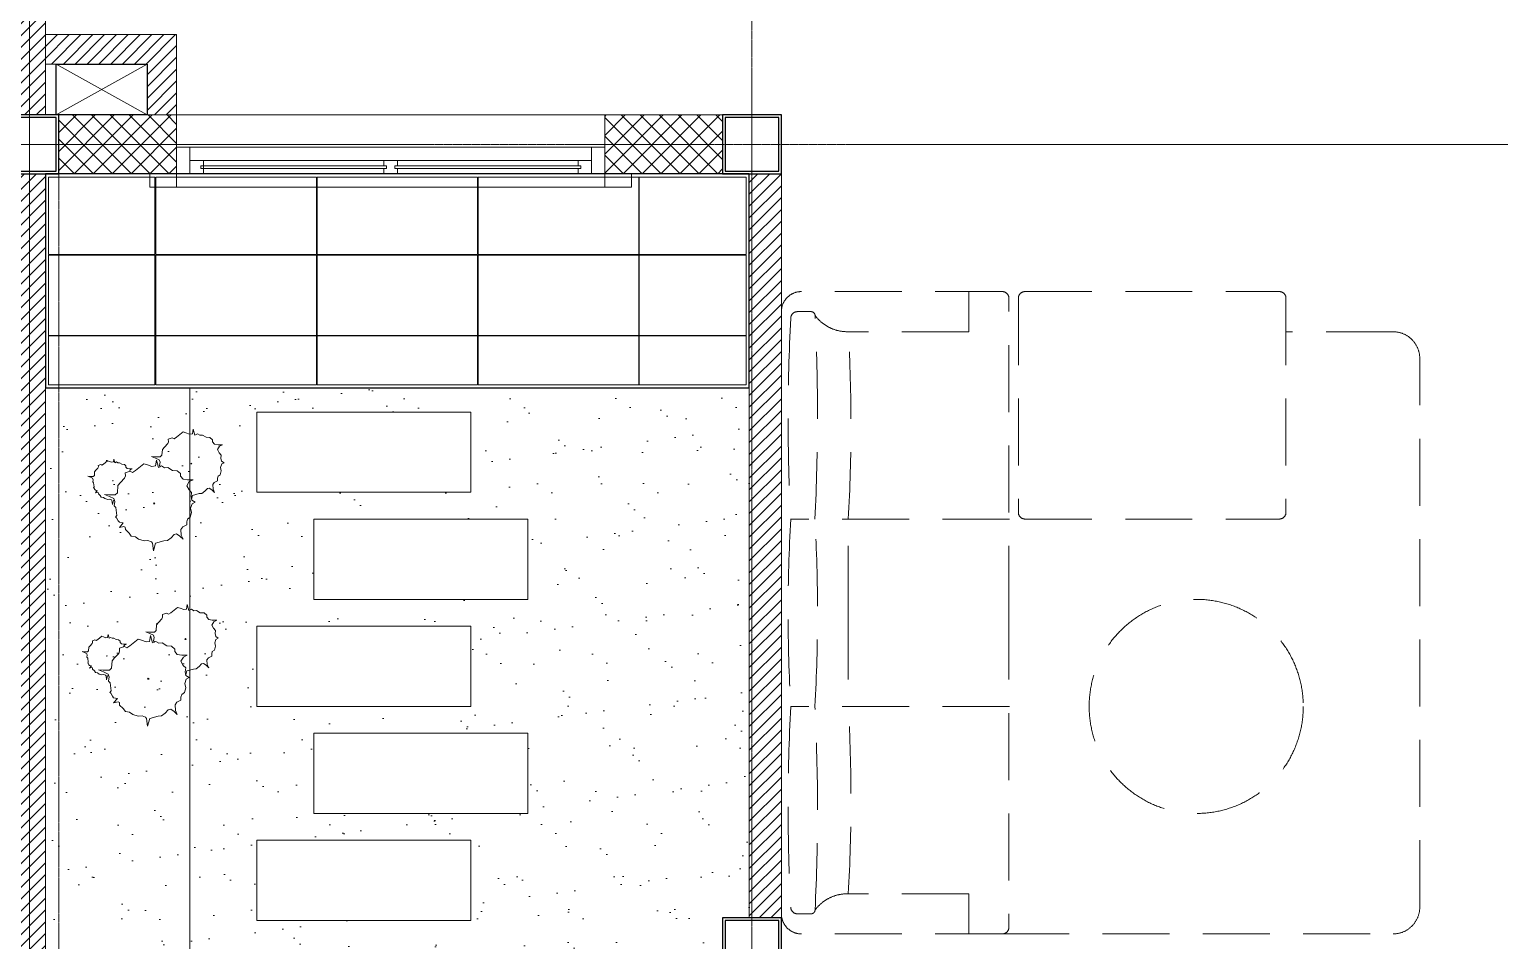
# Model space of a CAD drawing. Header units: millimetres. Extents: x 0 to 71617, y -15450 to 30894.
# Drawn here: x 36507 to 42000, y 20672 to 24076 of the extents above; entities that cross this region are included whole.
import ezdxf

# ---------------------------------------------------------------- set-up
doc = ezdxf.new("R2010")
doc.units = ezdxf.units.MM
doc.linetypes.add('CENTER2', pattern=[1.125, 0.75, -0.125, 0.125, -0.125])
doc.linetypes.add('HIDDEN', pattern=[0.375, 0.25, -0.125])
for name, color, linetype, lineweight in [('A-elevation 0.1(8)', 251, 'Continuous', 9), ('axis', 40, 'CENTER2', 5), ('DIM2', 4, 'Continuous', 5), ('Floor Hatch', 149, 'Continuous', 5), ('Furniture', 36, 'Continuous', 5), ('Hatch', 8, 'Continuous', 5), ('LINE-DETAIL-SAKURA', 2, 'Continuous', 30), ('tree', 251, 'Continuous', 0), ('Wall Brick', 5, 'Continuous', 15), ('Window', 133, 'Continuous', 5)]:
    doc.layers.add(name, color=color, linetype=linetype, lineweight=lineweight)
for name, color, linetype in [('COL', 5, 'Continuous'), ('DIM', 4, 'Continuous'), ('Floor tile', 44, 'Continuous'), ('WINDOW-PLAN-PANEL', 15, 'Continuous')]:
    doc.layers.add(name, color=color, linetype=linetype)
pattern_1 = [(45, (-2110, -10510), (-22.097087, 22.097087), [])]

# ---------------------------------------------------------------- blocks, each defined once
blk = doc.blocks.new('AD2')
at = {"layer": 'Hatch'}
for points in [[(-100, 0), (0, 0), (0, -50), (-100, -50)], [(1700, 0), (1600, 0), (1600, -50), (1700, -50)]]:
    blk.add_lwpolyline(points, close=True, dxfattribs=at)
blk.add_lwpolyline([(0, -50), (1600, -50)], dxfattribs=at)
at = {"layer": 'Window'}
blk.add_line((1550, 100), (50, 100), dxfattribs=at)
for points in [[(0, 0), (0, 100), (50, 100), (50, 0)], [(50, 0), (50, 50), (100, 50), (100, 0)], [(785, 30), (90, 30), (90, 20), (785, 20)], [(815, 30), (1510, 30), (1510, 20), (815, 20)]]:
    blk.add_lwpolyline(points, close=True, dxfattribs=at)
for points in [[(1550, 100), (1550, 0), (1600, 0), (1600, 100), (1550, 100)], [(775, 0), (50, 0)], [(775, 20), (775, 0), (100, 0), (100, 50), (775, 50), (775, 30)], [(825, 30), (825, 50), (775, 50), (775, 30)], [(775, 20), (775, 0), (825, 0), (825, 20)], [(825, 30), (825, 50), (1500, 50), (1500, 30)], [(1500, 20), (1500, 0), (825, 0), (825, 20)]]:
    blk.add_lwpolyline(points, dxfattribs=at)
at = {"layer": 'Window', "elevation": 0}
blk.add_lwpolyline([(1500, 30), (1500, 50), (1550, 50), (1550, 0), (1500, 0), (1500, 20)], dxfattribs=at)
blk = doc.blocks.new('GRIDLINE-GF')
at = {"layer": 'axis'}
for p, q in [((13300, -6362.2, -0.1), (13300, 12546.8)), ((16000, -6362.2, -0.1), (16000, 12546.8)), ((48410, 6500), (-4020, 6500))]:
    blk.add_line(p, q, dxfattribs=at)
blk = doc.blocks.new('SHALF')
at = {"layer": 'Hatch'}
for points in [[(16165, 95), (15825, -95)], [(15825, 95), (16165, -95)]]:
    blk.add_lwpolyline(points, dxfattribs=at)
blk = doc.blocks.new('2D WALL G.F')
at = {"layer": 'Hatch'}
h = blk.add_hatch(dxfattribs=at)
h.set_pattern_fill('LINE', color=256, scale=250, angle=45, style=0)
h.set_pattern_definition(pattern_1)
h.paths.add_polyline_path([(9150, 3370), (9590, 3370), (9590, 3290), (9730, 3290), (9730, 3390), (10390, 3390), (10390, 3510), (9150, 3510)])
h.paths.add_polyline_path([(8070, 3370), (8070, 3370), (8000, 3370), (8000, 3510), (8550, 3510), (8550, 3370)])
h.paths.add_polyline_path([(8110, 1210), (9730, 1210), (9730, 2490), (9590, 2490), (9590, 1340), (8110, 1340)])
h.paths.add_polyline_path([(9210.2, -2590), (9210, 110), (9730, 110), (9730, -10), (9330, -10), (9330, -2590)])
h.paths.add_polyline_path([(9210, -3490), (9210, -3390), (9330, -3390), (9330, -3490)])
h.paths.add_polyline_path([(10610, 3510), (10710, 3510), (10710, 3390), (10610, 3390)])
h.paths.add_polyline_path([(14210, 3390), (15890, 3390), (15890, 3510), (14210, 3510)])
h.paths.add_polyline_path([(16060, 3390), (15940, 3390), (15940, 110), (16060, 110)])
h.paths.add_polyline_path([(15560, 110), (15560, 300), (15940, 300), (15940, 410), (15450, 410), (15450, 110)])
h.paths.add_polyline_path([(13190, -110), (13310, -110), (13310, -2890), (13190, -2890)])
h = blk.add_hatch(dxfattribs=at)
h.set_pattern_fill('LINE', color=256, scale=250, angle=45, style=0)
h.set_pattern_definition(pattern_1)
h.paths.add_polyline_path([(16440, 110), (16440, 300), (16060, 300), (16060, 410), (16550, 410), (16550, 110)])
h.paths.add_polyline_path([(17790, 3390), (16110, 3390), (16110, 3510), (17790, 3510)])
h.paths.add_polyline_path([(21390, 3510), (21290, 3510), (21290, 3390), (21390, 3390)])
h.paths.add_polyline_path([(22850, 3370), (22410, 3370), (22410, 3290), (22270, 3290), (22270, 3390), (21610, 3390), (21610, 3510), (22850, 3510)])
h.paths.add_polyline_path([(23930, 3370), (23450, 3370), (23450, 3510), (24000, 3510), (24000, 3370)])
h.paths.add_polyline_path([(23890, 1210), (22270, 1210), (22270, 2490), (22410, 2490), (22410, 1340), (23890, 1340)])
h.paths.add_polyline_path([(22790, -3490), (22790, -3390), (22670, -3390), (22670, -3490)])
h.paths.add_polyline_path([(22789.8, -2590), (22790, 110), (22270, 110), (22270, -10), (22670, -10), (22670, -2590)])
h.paths.add_polyline_path([(18810, -110), (18690, -110), (18690, -2890), (18810, -2890)])
h = blk.add_hatch(dxfattribs=at)
h.set_pattern_fill('NET', color=256, scale=400, angle=135, style=0)
h.set_pattern_definition([(135, (-2110, -10510), (-35.35534, -35.35534), []), (225, (-2110, -10510), (35.35534, -35.35534), [])])
h.paths.add_polyline_path([(18810, -3110), (18810, -3490), (19250, -3490), (19250, -3710), (18590, -3710), (18590, -3110)])
h.paths.add_polyline_path([(18590, -110), (18150, -110), (18150, 110), (18590, 110)])
h.paths.add_polyline_path([(16550, 110), (16110, 110), (16110, -110), (16550, -110)])
h = blk.add_hatch(dxfattribs=at)
h.set_pattern_fill('LINE', color=256, scale=250, angle=45, style=0)
h.set_pattern_definition(pattern_1)
h.paths.add_polyline_path([(15940, -110), (16060, -110), (16060, -4590), (15940, -4590)])
h.paths.add_polyline_path([(15940, -5410), (16060, -5410), (16060, -10290), (15940, -10290)])
h = blk.add_hatch(dxfattribs=at)
h.set_pattern_fill('LINE', color=256, scale=250, angle=45, style=0)
h.set_pattern_definition(pattern_1)
h.paths.add_polyline_path([(16060, -110), (15940, -110), (15940, -4590), (16060, -4590)])
h.paths.add_polyline_path([(16060, -5410), (15940, -5410), (15940, -10290), (16060, -10290)])
at = {"layer": 'Hatch', "color": 3, "linetype": 'HIDDEN', "elevation": 7.9}
blk.add_lwpolyline([(16000, -10500), (24000, -10500), (24000, 5500), (16000, 5500)], close=True, dxfattribs=at)
at = {"layer": 'Wall Brick'}
for points in [[(15940, 3390), (16060, 3390), (16060, 110), (15940, 110)], [(16060, 3390), (15940, 3390), (15940, 110), (16060, 110)], [(16550, 110), (16110, 110), (16110, -110), (16550, -110)], [(18150, 110), (18150, -110), (16550, -110), (16550, 110)], [(18590, -110), (18150, -110), (18150, 110), (18590, 110)], [(15940, -110), (16060, -110), (16060, -4590), (15940, -4590)], [(16060, -110), (15940, -110), (15940, -4590), (16060, -4590)], [(18810, -110), (18690, -110), (18690, -2890), (18810, -2890)]]:
    blk.add_lwpolyline(points, close=True, dxfattribs=at)
blk.add_lwpolyline([(16440, 110), (16440, 300), (16060, 300), (16060, 410), (16550, 410), (16550, 110), (16440, 110)], dxfattribs=at)
blk.add_blockref('SHALF', (275, 205), dxfattribs=at)
blk = doc.blocks.new('A$C71EB56D8')
at = {"layer": 'Furniture', "linetype": 'HIDDEN'}
for p, q in [((0.825, 1.2), (0.075, 1.2)), ((0.7, 1.05), (0.7, 1.2)), ((0.85, 0), (0.85, 1.175)), ((0.8854, 1.175), (0.8854, 0.375)), ((0.9104, 1.2), (1.8604, 1.2)), ((1.8854, 1.175), (1.8854, 0.375)), ((0, 1.125), (0, 0)), ((0.1107, 1.125), (0.06, 1.125)), ((0.7, 1.05), (0.25, 1.05)), ((0.852, 0.35), (0.035, 0.35)), ((0.25, 0), (0.25, 0.35)), ((0.9104, 0.35), (1.8604, 0.35)), ((0, -1.125), (0, 0)), ((0.25, 0), (0.25, -0.35)), ((0.85, 0), (0.85, -1.175)), ((0.852, -0.35), (0.035, -0.35)), ((0.7, -1.05), (0.25, -1.05)), ((0.7, -1.05), (0.7, -1.2)), ((0.1107, -1.125), (0.06, -1.125)), ((0.825, -1.2), (0.075, -1.2))]:
    blk.add_line(p, q, dxfattribs=at)
blk.add_lwpolyline([(0.825, -1.2), (2.2854, -1.2, 0.414214), (2.3854, -1.1), (2.3854, 0.95, 0.414214), (2.2854, 1.05), (1.8854, 1.05)], format="xyb", dxfattribs=at)
blk.add_circle((1.55, -0.35), 0.4, dxfattribs=at)
for centre, radius, start, end in [((0.075, 1.125), 0.075, 90, 180), ((0.825, 1.175), 0.025, 0, 90), ((0.9104, 1.175), 0.025, 90, 180), ((1.8604, 1.175), 0.025, 0, 90), ((7.0416, 0.725), 7.0166, 176.93639, 183.06361), ((0.06, 1.1), 0.025, 90, 180), ((0.1107, 1.11), 0.015, 2.703, 90), ((-7.3545, 0.7371), 7.4895, 357.03725, 2.85926), ((0.2466, 1.2007), 0.1507, 216.6573, 271.2862), ((-5.87, 0.7), 6.13, 356.72682, 3.27318), ((6.1532, 0), 6.1282, 176.72589, 183.27411), ((-5.9866, 0), 6.1216, 356.72233, 3.27767), ((0.9104, 0.375), 0.025, 180, 270), ((1.8604, 0.375), 0.025, 270, 0), ((7.0416, -0.725), 7.0166, 176.93639, 183.06361), ((-7.3545, -0.7371), 7.4895, 357.14074, 2.96275), ((-5.87, -0.7), 6.13, 356.72682, 3.27318), ((0.2466, -1.2007), 0.1507, 88.7138, 143.3427), ((0.075, -1.125), 0.075, 180, 270), ((0.06, -1.1), 0.025, 180, 270), ((0.1107, -1.11), 0.015, 270, 357.297), ((0.825, -1.175), 0.025, 270, 0)]:
    blk.add_arc(centre, radius, start, end, dxfattribs=at)
blk = doc.blocks.new('FURNITURE-GF')
at = {"layer": 'Furniture', "xscale": 1000, "yscale": 1000, "zscale": 1000}
blk.add_blockref('A$C71EB56D8', (16110, 1250), dxfattribs=at)
blk = doc.blocks.new('trees top 024')
at = {"color": 0}
for p, q in [((-1.515, 2.858), (-1.577, 2.629)), ((-1.484, 2.679), (-1.515, 2.858)), ((-2.267, 2.361), (-2.345, 2.272)), ((-2.166, 2.53), (-2.267, 2.44)), ((-2.267, 2.44), (-2.267, 2.361)), ((-2.019, 2.54), (-2.166, 2.53)), ((-1.872, 2.629), (-2.019, 2.54)), ((-1.771, 2.619), (-1.872, 2.629)), ((-1.678, 2.679), (-1.771, 2.619)), ((-1.577, 2.629), (-1.678, 2.679)), ((-1.376, 2.659), (-1.484, 2.679)), ((-1.236, 2.719), (-1.376, 2.659)), ((-1.128, 2.748), (-1.236, 2.719)), ((-0.872, 2.54), (-1.128, 2.748)), ((-0.779, 2.48), (-0.872, 2.54)), ((-0.701, 2.52), (-0.779, 2.48)), ((-0.546, 2.47), (-0.701, 2.52)), ((-0.554, 2.371), (-0.546, 2.47)), ((-0.531, 2.301), (-0.554, 2.371)), ((-0.399, 2.162), (-0.531, 2.301)), ((-2.655, 2.252), (-2.538, 2.192)), ((-2.484, 2.252), (-2.655, 2.252)), ((-2.593, 1.735), (-2.616, 1.616)), ((-2.531, 1.934), (-2.608, 1.854)), ((-2.608, 1.854), (-2.593, 1.735)), ((-2.538, 2.192), (-2.461, 2.063)), ((-2.461, 2.063), (-2.531, 1.934)), ((-2.345, 2.272), (-2.484, 2.252)), ((-0.322, 2.073), (-0.399, 2.162)), ((-0.306, 1.844), (-0.322, 2.073)), ((-0.236, 1.785), (-0.306, 1.844)), ((-0.043, 1.785), (-0.236, 1.785)), ((-0.198, 1.665), (-0.058, 1.735)), ((-0.058, 1.735), (0.097, 1.795)), ((0.097, 1.795), (-0.043, 1.785)), ((-2.616, 1.616), (-2.717, 1.556)), ((-2.717, 1.556), (-2.624, 1.506)), ((-2.624, 1.506), (-2.577, 1.367)), ((-2.577, 1.367), (-2.608, 1.238)), ((-2.608, 1.238), (-2.569, 1.089)), ((-1.446, 1.536), (-1.469, 1.506)), ((-1.469, 1.506), (-1.422, 1.506)), ((-1.422, 1.506), (-1.446, 1.536)), ((-0.901, 1.242), (-1.027, 1.13)), ((-0.717, 1.255), (-0.901, 1.242)), ((-0.533, 1.366), (-0.717, 1.255)), ((-0.407, 1.354), (-0.533, 1.366)), ((-0.291, 1.428), (-0.407, 1.354)), ((-0.165, 1.366), (-0.291, 1.428)), ((-0.25, 1.397), (-0.205, 1.447)), ((-0.229, 1.576), (-0.198, 1.665)), ((-0.205, 1.447), (-0.229, 1.576)), ((-0.087, 1.652), (-0.165, 1.366)), ((-0.048, 1.428), (-0.087, 1.652)), ((0.087, 1.404), (-0.048, 1.428)), ((0.262, 1.478), (0.087, 1.404)), ((0.397, 1.515), (0.262, 1.478)), ((0.717, 1.255), (0.397, 1.515)), ((0.833, 1.18), (0.717, 1.255)), ((0.93, 1.23), (0.833, 1.18)), ((0.957, 1.316), (0.85, 1.316)), ((0.85, 1.316), (0.923, 1.279)), ((0.923, 1.279), (0.96, 1.217)), ((1.124, 1.168), (0.93, 1.23)), ((1.044, 1.328), (0.957, 1.316)), ((1.092, 1.384), (1.044, 1.328)), ((1.155, 1.49), (1.092, 1.434)), ((1.092, 1.434), (1.092, 1.384)), ((1.114, 1.043), (1.124, 1.168)), ((1.247, 1.496), (1.155, 1.49)), ((1.339, 1.552), (1.247, 1.496)), ((1.402, 1.546), (1.339, 1.552)), ((1.461, 1.583), (1.402, 1.546)), ((1.524, 1.552), (1.461, 1.583)), ((1.562, 1.695), (1.524, 1.552)), ((1.582, 1.583), (1.562, 1.695)), ((1.65, 1.57), (1.582, 1.583)), ((1.737, 1.608), (1.65, 1.57)), ((1.805, 1.626), (1.737, 1.608)), ((1.964, 1.496), (1.805, 1.626)), ((2.023, 1.459), (1.964, 1.496)), ((2.071, 1.483), (2.023, 1.459)), ((2.168, 1.452), (2.071, 1.483)), ((2.163, 1.39), (2.168, 1.452)), ((2.178, 1.347), (2.163, 1.39)), ((2.26, 1.26), (2.178, 1.347)), ((2.308, 1.204), (2.26, 1.26)), ((2.318, 1.061), (2.308, 1.204)), ((-2.569, 1.089), (-2.484, 1.029)), ((-2.484, 1.029), (-2.461, 0.95)), ((-2.461, 0.95), (-2.461, 0.851)), ((-2.461, 0.851), (-2.337, 0.791)), ((-2.337, 0.791), (-2.275, 0.711)), ((-2.275, 0.711), (-2.29, 0.533)), ((-2.244, 0.503), (-2.143, 0.572)), ((-2.143, 0.572), (-2.066, 0.552)), ((-1.298, 0.894), (-1.511, 0.894)), ((-1.511, 0.894), (-1.366, 0.82)), ((-1.366, 0.82), (-1.269, 0.658)), ((-1.269, 0.658), (-1.356, 0.497)), ((-1.124, 0.919), (-1.298, 0.894)), ((-1.027, 1.031), (-1.124, 0.919)), ((-1.027, 1.13), (-1.027, 1.031)), ((1.143, 0.956), (1.114, 1.043)), ((1.308, 0.783), (1.143, 0.956)), ((1.405, 0.671), (1.308, 0.783)), ((1.424, 0.385), (1.405, 0.671)), ((1.606, 0.869), (1.591, 0.85)), ((1.591, 0.85), (1.62, 0.85)), ((1.62, 0.85), (1.606, 0.869)), ((2.304, 0.521), (2.333, 0.577)), ((2.362, 1.024), (2.318, 1.061)), ((2.328, 0.62), (2.347, 0.775)), ((2.352, 0.589), (2.328, 0.62)), ((2.333, 0.577), (2.352, 0.589)), ((2.347, 0.775), (2.381, 0.813)), ((2.483, 1.024), (2.362, 1.024)), ((2.366, 0.893), (2.386, 0.949)), ((2.381, 0.813), (2.366, 0.893)), ((2.386, 0.949), (2.473, 0.993)), ((2.473, 0.993), (2.57, 1.03)), ((2.57, 1.03), (2.483, 1.024)), ((-2.29, 0.533), (-2.345, 0.403)), ((-2.345, 0.403), (-2.244, 0.503)), ((-2.066, 0.552), (-1.973, 0.453)), ((-1.973, 0.453), (-1.856, 0.364)), ((-1.856, 0.364), (-1.748, 0.354)), ((-1.748, 0.354), (-1.492, 0.284)), ((-1.463, 0.099), (-1.589, 0.025)), ((-1.589, 0.025), (-1.473, -0.037)), ((-1.492, 0.284), (-1.451, 0.142)), ((-1.434, 0.248), (-1.463, 0.099)), ((-1.356, 0.497), (-1.453, 0.397)), ((-1.453, 0.397), (-1.434, 0.248)), ((0, 0), (-0.029, -0.037)), ((0.029, -0.037), (0, 0)), ((1.511, 0.311), (1.424, 0.385)), ((1.754, 0.311), (1.511, 0.311)), ((1.521, 0.05), (1.56, 0.161)), ((1.55, -0.112), (1.521, 0.05)), ((1.539, 0.096), (1.577, 0.086)), ((1.56, 0.161), (1.734, 0.248)), ((1.577, 0.086), (1.62, -0.063)), ((1.62, -0.063), (1.64, 0.086)), ((1.64, 0.086), (1.659, 0.111)), ((1.659, 0.111), (1.727, 0.136)), ((1.727, 0.136), (1.8, 0.13)), ((1.734, 0.248), (1.928, 0.323)), ((1.928, 0.323), (1.754, 0.311)), ((1.8, 0.13), (1.906, 0.161)), ((1.906, 0.161), (1.969, 0.21)), ((1.969, 0.21), (2.052, 0.223)), ((2.052, 0.223), (2.09, 0.279)), ((2.09, 0.279), (2.163, 0.347)), ((2.163, 0.347), (2.168, 0.397)), ((2.168, 0.397), (2.192, 0.409)), ((2.192, 0.409), (2.279, 0.39)), ((2.207, 0.477), (2.279, 0.49)), ((2.279, 0.39), (2.207, 0.477)), ((2.279, 0.49), (2.304, 0.521)), ((-1.473, -0.037), (-1.415, -0.211)), ((-1.415, -0.211), (-1.453, -0.373)), ((-1.453, -0.373), (-1.405, -0.559)), ((-1.405, -0.559), (-1.298, -0.634)), ((-0.029, -0.037), (0.029, -0.037)), ((1.444, -0.497), (1.482, -0.186)), ((1.492, -0.559), (1.444, -0.497)), ((1.453, -0.584), (1.492, -0.559)), ((1.482, -0.186), (1.55, -0.112)), ((-1.298, -0.634), (-1.269, -0.733)), ((-1.269, -0.733), (-1.269, -0.857)), ((-1.269, -0.857), (-1.114, -0.932)), ((-1.114, -0.932), (-1.037, -1.031)), ((-1.037, -1.031), (-1.056, -1.255)), ((0.969, -1.18), (1.114, -1.043)), ((1.114, -1.043), (1.124, -0.944)), ((1.124, -0.944), (1.172, -0.919)), ((1.172, -0.919), (1.347, -0.956)), ((1.201, -0.783), (1.347, -0.758)), ((1.347, -0.956), (1.201, -0.783)), ((1.347, -0.758), (1.395, -0.696)), ((1.395, -0.696), (1.453, -0.584)), ((-1.056, -1.255), (-1.124, -1.416)), ((-1.124, -1.416), (-0.998, -1.292)), ((-0.998, -1.292), (-0.872, -1.205)), ((-0.872, -1.205), (-0.775, -1.23)), ((-0.775, -1.23), (-0.659, -1.354)), ((-0.659, -1.354), (-0.514, -1.466)), ((-0.514, -1.466), (-0.378, -1.478)), ((-0.378, -1.478), (-0.058, -1.565)), ((-0.058, -1.565), (0.029, -1.863)), ((0.029, -1.863), (0.068, -1.565)), ((0.068, -1.565), (0.107, -1.515)), ((0.107, -1.515), (0.242, -1.466)), ((0.242, -1.466), (0.388, -1.478)), ((0.388, -1.478), (0.601, -1.416)), ((0.601, -1.416), (0.727, -1.317)), ((0.727, -1.317), (0.891, -1.292)), ((0.891, -1.292), (0.969, -1.18))]:
    blk.add_line(p, q, dxfattribs=at)
blk = doc.blocks.new('tree0002')
at = {"color": 0, "xscale": 500, "yscale": 500, "zscale": 500}
blk.add_blockref('trees top 024', (1737266, 70360), dxfattribs=at)
blk = doc.blocks.new('LANDSCAPE SITE')
h = blk.add_hatch()
h.set_pattern_fill('AR-SAND', color=256, scale=5, angle=180, style=0)
h.paths.add_polyline_path([(18600, 730.5), (18600, 9490), (18060, 9490), (18060, 5810), (18110, 5810), (18110, 4990), (18060, 4990), (18060, 110), (18105.2, 110), (18105.2, 730.5)])
h = blk.add_hatch()
h.set_pattern_fill('AR-SAND', color=256, scale=5, angle=180, style=0)
h.paths.add_polyline_path([(20590, 3790), (20590, 7510), (20690, 7510), (20690, 9490), (18600, 9490), (18600, 3790)])
h.paths.add_polyline_path([(19062.9, 5000), (19062.9, 4700), (19862.9, 4700), (19862.9, 5000)], flags=16)
h.paths.add_polyline_path([(18850, 5400), (18850, 5100), (19650, 5100), (19650, 5400)], flags=16)
h.paths.add_polyline_path([(19062.9, 5800), (19062.9, 5500), (19862.9, 5500), (19862.9, 5800)], flags=16)
h.paths.add_polyline_path([(19062.9, 6200), (19062.9, 5900), (19862.9, 5900), (19862.9, 6200)], flags=16)
h.paths.add_polyline_path([(18850, 6600), (18850, 6300), (19650, 6300), (19650, 6600)], flags=16)
h.paths.add_polyline_path([(18850, 7000), (18850, 6700), (19650, 6700), (19650, 7000)], flags=16)
h.paths.add_polyline_path([(19062, 7400), (19062, 7100), (19862, 7100), (19862, 7400)], flags=16)
h.paths.add_polyline_path([(18850, 7800), (18850, 7500), (19650, 7500), (19650, 7800)], flags=16)
h.paths.add_polyline_path([(19062.9, 8200), (19062.9, 7900), (19862.9, 7900), (19862.9, 8200)], flags=16)
h.paths.add_polyline_path([(18850, 8600), (18850, 8300), (19650, 8300), (19650, 8600)], flags=16)
h.paths.add_polyline_path([(19062.9, 9000), (19062.9, 8700), (19862.9, 8700), (19862.9, 9000)], flags=16)
h.paths.add_polyline_path([(18850, 9400), (18850, 9100), (19650, 9100), (19650, 9400)], flags=16)
at = {"elevation": 0}
for points in [[(18600, 730.5), (18600, 9490), (18060, 9490), (18060, 5810), (18110, 5810), (18110, 4990), (18060, 4990), (18060, 110), (18105.2, 110), (18105.2, 730.5)], [(20590, 3790), (20590, 7510), (20690, 7510), (20690, 9490), (18600, 9490), (18600, 3790)]]:
    blk.add_lwpolyline(points, close=True, dxfattribs=at)
at = {"xscale": -0.1925586510379964, "yscale": 0.1925586510379964, "zscale": 0.1925586510379964}
for p in [(352991.6, -4487.6, 0), (352991.6, -4487.6, 0), (352969.9, -5142.9, 0)]:
    blk.add_blockref('tree0002', p, dxfattribs=at)
blk = doc.blocks.new('Col-1')
at = {"layer": 'COL'}
for points in [[(-10, -10), (210, -10), (210, 210), (-10, 210)], [(0, 0), (200, 0), (200, 200), (0, 200)]]:
    blk.add_lwpolyline(points, close=True, dxfattribs=at)
blk = doc.blocks.new('COL-GF1')
at = {"layer": 'COL'}
for p in [(15900, 5200), (18600, 5200), (18600, 2200)]:
    blk.add_blockref('Col-1', p, dxfattribs=at)
blk = doc.blocks.new('FENCE1')
at = {"layer": 'Hatch', "color": 3}
blk.add_lwpolyline([(18000, -100), (26000, -100), (26000, 15900), (18000, 15900)], close=True, dxfattribs=at)

msp = doc.modelspace()

# ---------------------------------------------------------------- linework, layer by layer
at = {"layer": 'A-elevation 0.1(8)', "elevation": 0}
for points in [[(37356.5, 22646.7), (37356.5, 22346.7), (38156.5, 22346.7), (38156.5, 22646.7)], [(37569.4, 22246.7), (37569.4, 21946.7), (38369.4, 21946.7), (38369.4, 22246.7)], [(37356.5, 21846.7), (37356.5, 21546.7), (38156.5, 21546.7), (38156.5, 21846.7)], [(37569.4, 21446.7), (37569.4, 21146.7), (38369.4, 21146.7), (38369.4, 21446.7)], [(37356.5, 21046.7), (37356.5, 20746.7), (38156.5, 20746.7), (38156.5, 21046.7)]]:
    msp.add_lwpolyline(points, close=True, dxfattribs=at)
at = {"layer": 'DIM', "elevation": 0}
msp.add_lwpolyline([(36606.5, 23946.7), (36946.5, 23946.7), (36946.5, 23756.7), (36606.5, 23756.7)], close=True, dxfattribs=at)
at = {"layer": 'Floor Hatch', "ltscale": 100, "elevation": 0}
for points in [[(36578.5, 23524.7), (36975.5, 23524.7), (36975.5, 23234.7), (36578.5, 23234.7)], [(36979.5, 23234.7), (37579.5, 23234.7), (37579.5, 23524.7), (36979.5, 23524.7)], [(37581.5, 23234.7), (38181.5, 23234.7), (38181.5, 23524.7), (37581.5, 23524.7)], [(38183.5, 23234.7), (38783.5, 23234.7), (38783.5, 23524.7), (38183.5, 23524.7)], [(38785.5, 23524.7), (39184.5, 23524.7), (39184.5, 23234.7), (38785.5, 23234.7)], [(36578.5, 23232.7), (36975.5, 23232.7), (36975.5, 22932.7), (36578.5, 22932.7)], [(36979.5, 22932.7), (37579.5, 22932.7), (37579.5, 23232.7), (36979.5, 23232.7)], [(37581.5, 22932.7), (38181.5, 22932.7), (38181.5, 23232.7), (37581.5, 23232.7)], [(38183.5, 22932.7), (38783.5, 22932.7), (38783.5, 23232.7), (38183.5, 23232.7)], [(38785.5, 23232.7), (39184.5, 23232.7), (39184.5, 22932.7), (38785.5, 22932.7)], [(36578.5, 22930.7), (36975.5, 22930.7), (36975.5, 22748.7), (36578.5, 22748.7)], [(36979.5, 22930.7), (37579.5, 22930.7), (37579.5, 22748.7), (36979.5, 22748.7)], [(37581.5, 22930.7), (38181.5, 22930.7), (38181.5, 22748.7), (37581.5, 22748.7)], [(38183.5, 22930.7), (38783.5, 22930.7), (38783.5, 22748.7), (38183.5, 22748.7)], [(38785.5, 22930.7), (39184.5, 22930.7), (39184.5, 22748.7), (38785.5, 22748.7)]]:
    msp.add_lwpolyline(points, close=True, dxfattribs=at)
at = {"layer": 'Floor tile', "elevation": 0}
msp.add_lwpolyline([(39196.5, 23536.7), (36566.5, 23536.7), (36566.5, 22736.7), (39196.5, 22736.7)], close=True, dxfattribs=at)
at = {"layer": 'WINDOW-PLAN-PANEL', "linetype": 'HIDDEN', "lineweight": 9, "elevation": 0}
msp.add_lwpolyline([(44506.5, 16646.2), (39096.5, 16646.2), (39096.5, 18236.7), (36616.5, 18236.7), (36616.5, 23536.7)], dxfattribs=at)

# ---------------------------------------------------------------- block references
at = {"layer": 'DIM2'}
msp.add_blockref('GRIDLINE-GF', (23206.5, 17146.7, 0), dxfattribs=at)
at = {"layer": 'Furniture'}
msp.add_blockref('FURNITURE-GF', (23206.5, 20646.7, 0), dxfattribs=at)
at = {"layer": 'LINE-DETAIL-SAKURA'}
for name, p in [('FENCE1', (18506.5, 13247.1, 15.9)), ('COL-GF1', (20506.5, 18346.7, 0))]:
    msp.add_blockref(name, p, dxfattribs=at)
at = {"layer": 'tree'}
msp.add_blockref('LANDSCAPE SITE', (18506.5, 13246.7), dxfattribs=at)
at = {"layer": 'Wall Brick', "color": 1}
msp.add_blockref('2D WALL G.F', (20506.5, 23646.7, 0), dxfattribs=at)
at = {"layer": 'Window'}
msp.add_blockref('AD2', (37056.5, 23536.7, 0), dxfattribs=at)

doc.saveas('drawing.dxf')
